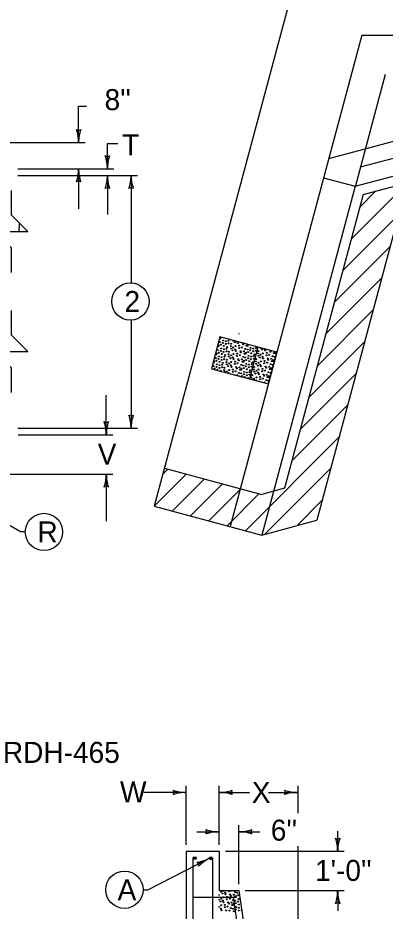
# Model space of a CAD drawing. Extents: x 1000 to 1036.3, y 1000 to 1022.
# Drawn here: x 1025.68 to 1029.18, y 1005.27 to 1013.77 of the extents above; entities that cross this region are included whole.
import ezdxf

# ---------------------------------------------------------------- set-up
doc = ezdxf.new("R2010")
doc.units = 0
doc.layers.add('Level 1', color=7, linetype='Continuous')

msp = doc.modelspace()

# ---------------------------------------------------------------- linework, layer by layer
at = {"layer": 'Level 1'}
for p, q in [((1028.3854, 1014.3558), (1026.9827, 1009.1212)), ((1028.9609, 1013.6058), (1027.7072, 1008.9272)), ((1033.0246, 1013.6036), (1028.6454, 1012.4286)), ((1028.9609, 1013.6058), (1033.0233, 1013.6058)), ((1028.8988, 1012.1666), (1032.879, 1013.2308)), ((1029.1839, 1013.2308), (1028.9002, 1012.1722)), ((1032.2384, 1013.2308), (1028.9472, 1012.3478)), ((1028.9752, 1012.09), (1032.8338, 1013.1217)), ((1026.2608, 1012.5833), (1026.2608, 1012.9291)), ((1026.2608, 1012.9291), (1026.3352, 1012.9291)), ((1024.4989, 1012.5833), (1026.3233, 1012.5833)), ((1026.5361, 1012.3333), (1026.5361, 1012.575)), ((1026.5361, 1012.575), (1026.6338, 1012.575)), ((1025.683, 1012.3333), (1026.5986, 1012.3333)), ((1026.2608, 1012.3333), (1026.2608, 1011.9527)), ((1028.7808, 1011.3647), (1029.6998, 1012.2837)), ((1025.683, 1012.2708), (1026.8243, 1012.2708)), ((1026.5361, 1012.2708), (1026.5361, 1011.8988)), ((1026.7618, 1012.2708), (1026.7618, 1011.2454)), ((1028.5969, 1012.2475), (1028.8988, 1012.1666)), ((1028.8618, 1011.6666), (1029.3982, 1012.2031)), ((1028.8991, 1012.1679), (1028.009, 1008.8462)), ((1028.9426, 1011.9685), (1029.0966, 1012.1225)), ((1028.9752, 1012.09), (1028.2258, 1009.2934)), ((1025.6958, 1011.7358), (1025.6987, 1011.8145)), ((1029.2814, 1011.7837), (1028.5322, 1008.9878)), ((1028.7, 1011.0629), (1029.2304, 1011.5933)), ((1028.6191, 1010.7611), (1029.1495, 1011.2915)), ((1028.5382, 1010.4592), (1029.0687, 1010.9897)), ((1026.7618, 1010.89), (1026.7618, 1009.8646)), ((1028.4573, 1010.1573), (1028.9878, 1010.6877)), ((1027.9707, 1010.6353), (1027.8899, 1010.3335)), ((1028.3764, 1009.8555), (1028.9068, 1010.3859)), ((1026.5252, 1009.802), (1026.5252, 1010.1777)), ((1028.2956, 1009.5537), (1028.826, 1010.0841)), ((1025.683, 1009.8646), (1026.8243, 1009.8646)), ((1025.6835, 1009.802), (1026.5877, 1009.802)), ((1027.8513, 1008.8885), (1028.7451, 1009.7822)), ((1025.7061, 1008.8765), (1024.6282, 1009.5032)), ((1027.0648, 1009.4277), (1027.1119, 1009.4749)), ((1027.0797, 1009.4835), (1028.0085, 1009.2346)), ((1028.0379, 1008.8541), (1028.6643, 1009.4804)), ((1024.8739, 1009.4271), (1026.5877, 1009.4271)), ((1026.5252, 1009.4271), (1026.5252, 1008.9798)), ((1026.984, 1009.126), (1027.2862, 1009.4282)), ((1027.1543, 1009.0752), (1027.4605, 1009.3815)), ((1027.3286, 1009.0286), (1027.6347, 1009.3347)), ((1027.5028, 1008.9819), (1027.809, 1009.2881)), ((1027.6771, 1008.9352), (1027.9832, 1009.2413)), ((1028.2258, 1009.2934), (1028.0085, 1009.2346)), ((1028.3408, 1008.9361), (1028.5833, 1009.1785)), ((1026.9827, 1009.1212), (1028.009, 1008.8462)), ((1028.009, 1008.8462), (1028.5322, 1008.9878)), ((1025.7529, 1008.8765), (1025.7061, 1008.8765)), ((1027.2881, 1005.8997), (1027.2881, 1006.46)), ((1027.6005, 1005.8997), (1027.6005, 1006.46)), ((1028.3505, 1006.46), (1028.3505, 1006.1996)), ((1027.2881, 1006.3975), (1026.8843, 1006.3975)), ((1027.6005, 1006.3975), (1027.8896, 1006.3975)), ((1028.0711, 1006.3975), (1028.3505, 1006.3975)), ((1027.788, 1005.5247), (1027.788, 1006.085)), ((1027.3869, 1006.0225), (1027.6005, 1006.0225)), ((1027.788, 1006.0225), (1027.9904, 1006.0225)), ((1028.7314, 1005.8372), (1028.7314, 1006.0287)), ((1027.2881, 1005.8372), (1027.6005, 1005.8372)), ((1027.2881, 1005.8372), (1027.2881, 1002.9935)), ((1027.6005, 1005.8372), (1027.6005, 1005.4622)), ((1027.663, 1005.8372), (1028.7939, 1005.8372)), ((1028.3505, 1005.8868), (1028.3505, 1003.056)), ((1026.9227, 1005.4707), (1027.5078, 1005.7703)), ((1027.3506, 1005.7747), (1027.3506, 1004.9841)), ((1027.538, 1005.7747), (1027.538, 1004.9698)), ((1026.8758, 1005.4707), (1026.9227, 1005.4707)), ((1027.3506, 1005.3997), (1027.7342, 1005.3997)), ((1027.6005, 1005.4622), (1027.788, 1005.4622)), ((1027.7342, 1005.3997), (1027.7874, 1005.05)), ((1027.788, 1005.4622), (1028.163, 1002.9935)), ((1027.8505, 1005.4622), (1028.7939, 1005.4622)), ((1028.7314, 1005.4622), (1028.7314, 1005.2691))]:
    msp.add_line(p, q, dxfattribs=at)
for points in [[(1025.6211, 1011.3452), (1025.6211, 1011.5796), (1025.4648, 1011.7358), (1025.7773, 1011.7358), (1025.6211, 1011.8921), (1025.6211, 1012.1264)], [(1025.6203, 1010.2039), (1025.6203, 1010.4382), (1025.4641, 1010.5945), (1025.7766, 1010.5945), (1025.6203, 1010.7507), (1025.6203, 1010.9852)]]:
    msp.add_lwpolyline(points, dxfattribs=at)
msp.add_lwpolyline([(1027.5276, 1010.4306), (1028.0709, 1010.285), (1028.1517, 1010.5868), (1027.6084, 1010.7324)], close=True, dxfattribs=at)
for centre, radius in [((1026.7552, 1011.0703), 0.1777), ((1027.6092, 1010.6831), 0.00452), ((1027.6121, 1010.7189), 0.00452), ((1027.637, 1010.6756), 0.00452), ((1027.6404, 1010.6988), 0.00452), ((1027.6644, 1010.6664), 0.00452), ((1027.6655, 1010.692), 0.00452), ((1027.6908, 1010.6718), 0.00452), ((1027.6917, 1010.6965), 0.00452), ((1027.7149, 1010.6682), 0.00452), ((1027.7493, 1010.6821), 0.00452), ((1027.7792, 1010.675), 0.00452), ((1027.8294, 1010.6616), 0.00452), ((1027.5748, 1010.5762), 0.00452), ((1027.5889, 1010.6071), 0.00452), ((1027.5917, 1010.6429), 0.00452), ((1027.5952, 1010.6522), 0.00452), ((1027.5968, 1010.5828), 0.00452), ((1027.6167, 1010.5996), 0.00452), ((1027.6171, 1010.6588), 0.00452), ((1027.62, 1010.6228), 0.00452), ((1027.644, 1010.5904), 0.00452), ((1027.6451, 1010.6161), 0.00452), ((1027.6458, 1010.6473), 0.00452), ((1027.6704, 1010.5958), 0.00452), ((1027.6713, 1010.6206), 0.00452), ((1027.6776, 1010.6369), 0.00452), ((1027.6945, 1010.5923), 0.00452), ((1027.7115, 1010.6451), 0.00452), ((1027.7152, 1010.6229), 0.00452), ((1027.729, 1010.6061), 0.00452), ((1027.7361, 1010.6327), 0.00452), ((1027.7534, 1010.6147), 0.00452), ((1027.7579, 1010.6461), 0.00452), ((1027.7588, 1010.5991), 0.00452), ((1027.7733, 1010.574), 0.00452), ((1027.7914, 1010.6275), 0.00452), ((1027.7936, 1010.65), 0.00452), ((1027.8035, 1010.5974), 0.00452), ((1027.809, 1010.5856), 0.00452), ((1027.8181, 1010.6338), 0.00452), ((1027.8366, 1010.5952), 0.00452), ((1027.8508, 1010.6193), 0.00452), ((1027.8559, 1010.5823), 0.00452), ((1027.8634, 1010.6486), 0.00452), ((1027.87, 1010.6132), 0.00452), ((1027.8728, 1010.649), 0.00452), ((1027.8779, 1010.589), 0.00452), ((1027.8978, 1010.6058), 0.00452), ((1027.9011, 1010.6289), 0.00452), ((1027.9066, 1010.5774), 0.00452), ((1027.9251, 1010.5965), 0.00452), ((1027.9262, 1010.6222), 0.00452), ((1027.9516, 1010.6019), 0.00452), ((1027.9524, 1010.6267), 0.00452), ((1027.9723, 1010.5752), 0.00452), ((1027.9756, 1010.5984), 0.00452), ((1028.0101, 1010.6122), 0.00452), ((1028.0187, 1010.5763), 0.00452), ((1028.0399, 1010.6052), 0.00452), ((1028.0544, 1010.5802), 0.00452), ((1028.0901, 1010.5917), 0.00452), ((1028.1242, 1010.5787), 0.00452), ((1028.1336, 1010.5791), 0.00452), ((1027.551, 1010.4909), 0.00452), ((1027.5545, 1010.5002), 0.00452), ((1027.5685, 1010.5311), 0.00452), ((1027.5714, 1010.5669), 0.00452), ((1027.5764, 1010.5069), 0.00452), ((1027.5963, 1010.5237), 0.00452), ((1027.5996, 1010.5468), 0.00452), ((1027.6051, 1010.4953), 0.00452), ((1027.6236, 1010.5144), 0.00452), ((1027.6247, 1010.5401), 0.00452), ((1027.6254, 1010.5713), 0.00452), ((1027.6501, 1010.5198), 0.00452), ((1027.6509, 1010.5446), 0.00452), ((1027.6572, 1010.5609), 0.00452), ((1027.6708, 1010.4931), 0.00452), ((1027.6741, 1010.5163), 0.00452), ((1027.6911, 1010.5691), 0.00452), ((1027.6948, 1010.547), 0.00452), ((1027.7086, 1010.5301), 0.00452), ((1027.7157, 1010.5568), 0.00452), ((1027.7172, 1010.4942), 0.00452), ((1027.733, 1010.5387), 0.00452), ((1027.7376, 1010.5701), 0.00452), ((1027.7384, 1010.5231), 0.00452), ((1027.7529, 1010.4981), 0.00452), ((1027.7711, 1010.5515), 0.00452), ((1027.7832, 1010.5214), 0.00452), ((1027.7887, 1010.5096), 0.00452), ((1027.7977, 1010.5579), 0.00452), ((1027.8163, 1010.5193), 0.00452), ((1027.8227, 1010.4966), 0.00452), ((1027.8304, 1010.5433), 0.00452), ((1027.8321, 1010.497), 0.00452), ((1027.8356, 1010.5064), 0.00452), ((1027.8431, 1010.5726), 0.00452), ((1027.8496, 1010.5372), 0.00452), ((1027.8525, 1010.573), 0.00452), ((1027.8575, 1010.513), 0.00452), ((1027.8774, 1010.5298), 0.00452), ((1027.8808, 1010.5529), 0.00452), ((1027.8862, 1010.5015), 0.00452), ((1027.9048, 1010.5205), 0.00452), ((1027.9059, 1010.5462), 0.00452), ((1027.918, 1010.491), 0.00452), ((1027.9312, 1010.5259), 0.00452), ((1027.9321, 1010.5507), 0.00452), ((1027.9384, 1010.567), 0.00452), ((1027.9519, 1010.4992), 0.00452), ((1027.9553, 1010.5224), 0.00452), ((1027.976, 1010.5531), 0.00452), ((1027.9897, 1010.5362), 0.00452), ((1027.9969, 1010.5629), 0.00452), ((1027.9983, 1010.5003), 0.00452), ((1028.0141, 1010.5448), 0.00452), ((1028.0195, 1010.5292), 0.00452), ((1028.034, 1010.5042), 0.00452), ((1028.0522, 1010.5577), 0.00452), ((1028.0643, 1010.5275), 0.00452), ((1028.0698, 1010.5157), 0.00452), ((1028.0789, 1010.564), 0.00452), ((1028.0974, 1010.5254), 0.00452), ((1028.1038, 1010.5028), 0.00452), ((1028.1115, 1010.5494), 0.00452), ((1028.1132, 1010.5031), 0.00452), ((1028.1167, 1010.5125), 0.00452), ((1028.1308, 1010.5433), 0.00452), ((1027.5482, 1010.4551), 0.00452), ((1027.5561, 1010.4309), 0.00452), ((1027.576, 1010.4477), 0.00452), ((1027.5793, 1010.4708), 0.00452), ((1027.6033, 1010.4384), 0.00452), ((1027.6044, 1010.4641), 0.00452), ((1027.6297, 1010.4438), 0.00452), ((1027.6306, 1010.4686), 0.00452), ((1027.6369, 1010.4849), 0.00452), ((1027.6504, 1010.4171), 0.00452), ((1027.6538, 1010.4403), 0.00452), ((1027.6745, 1010.471), 0.00452), ((1027.675, 1010.4048), 0.00452), ((1027.6883, 1010.4541), 0.00452), ((1027.6954, 1010.4808), 0.00452), ((1027.6969, 1010.4182), 0.00452), ((1027.7126, 1010.4627), 0.00452), ((1027.7181, 1010.4471), 0.00452), ((1027.7325, 1010.4221), 0.00452), ((1027.7507, 1010.4756), 0.00452), ((1027.757, 1010.4059), 0.00452), ((1027.7628, 1010.4454), 0.00452), ((1027.7683, 1010.4336), 0.00452), ((1027.7774, 1010.4819), 0.00452), ((1027.7959, 1010.4433), 0.00452), ((1027.8024, 1010.4207), 0.00452), ((1027.81, 1010.4673), 0.00452), ((1027.8118, 1010.421), 0.00452), ((1027.8152, 1010.4304), 0.00452), ((1027.8293, 1010.4612), 0.00452), ((1027.8372, 1010.437), 0.00452), ((1027.8571, 1010.4538), 0.00452), ((1027.8604, 1010.4769), 0.00452), ((1027.8658, 1010.4255), 0.00452), ((1027.8844, 1010.4445), 0.00452), ((1027.8855, 1010.4702), 0.00452), ((1027.8976, 1010.415), 0.00452), ((1027.9108, 1010.45), 0.00452), ((1027.9117, 1010.4747), 0.00452), ((1027.9315, 1010.4232), 0.00452), ((1027.9349, 1010.4464), 0.00452), ((1027.9556, 1010.4771), 0.00452), ((1027.9561, 1010.4109), 0.00452), ((1027.9694, 1010.4602), 0.00452), ((1027.9765, 1010.4869), 0.00452), ((1027.978, 1010.4243), 0.00452), ((1027.9938, 1010.4688), 0.00452), ((1027.9992, 1010.4532), 0.00452), ((1028.0115, 1010.4057), 0.00452), ((1028.0137, 1010.4282), 0.00452), ((1028.0318, 1010.4817), 0.00452), ((1028.0381, 1010.412), 0.00452), ((1028.0439, 1010.4515), 0.00452), ((1028.0494, 1010.4397), 0.00452), ((1028.0585, 1010.488), 0.00452), ((1028.077, 1010.4494), 0.00452), ((1028.0835, 1010.4268), 0.00452), ((1028.0912, 1010.4735), 0.00452), ((1028.0929, 1010.4271), 0.00452), ((1028.0963, 1010.4365), 0.00452), ((1028.1104, 1010.4674), 0.00452), ((1027.7304, 1010.3996), 0.00452), ((1027.7897, 1010.3914), 0.00452), ((1027.8089, 1010.3853), 0.00452), ((1027.8168, 1010.361), 0.00452), ((1027.8367, 1010.3778), 0.00452), ((1027.84, 1010.4009), 0.00452), ((1027.864, 1010.3685), 0.00452), ((1027.8651, 1010.3942), 0.00452), ((1027.8905, 1010.374), 0.00452), ((1027.8913, 1010.3987), 0.00452), ((1027.9112, 1010.3472), 0.00452), ((1027.9145, 1010.3704), 0.00452), ((1027.9352, 1010.4011), 0.00452), ((1027.9358, 1010.3349), 0.00452), ((1027.949, 1010.3843), 0.00452), ((1027.9576, 1010.3483), 0.00452), ((1027.9734, 1010.3928), 0.00452), ((1027.9788, 1010.3772), 0.00452), ((1027.9911, 1010.3297), 0.00452), ((1027.9933, 1010.3522), 0.00452), ((1028.0178, 1010.336), 0.00452), ((1028.0236, 1010.3755), 0.00452), ((1028.0291, 1010.3638), 0.00452), ((1028.0504, 1010.3215), 0.00452), ((1028.0567, 1010.3734), 0.00452), ((1028.0631, 1010.3508), 0.00452), ((1028.0708, 1010.3975), 0.00452), ((1028.0725, 1010.3512), 0.00452), ((1028.076, 1010.3605), 0.00452), ((1028.09, 1010.3914), 0.00452), ((1028.0697, 1010.3154), 0.00452), ((1025.9306, 1008.8765), 0.1777), ((1027.3686, 1005.7717), 0.0137), ((1027.3686, 1005.7717), 0.00782), ((1027.5215, 1005.7703), 0.0137), ((1027.5215, 1005.7703), 0.00782), ((1026.6981, 1005.4708), 0.1777), ((1027.6192, 1005.4517), 0.00452), ((1027.633, 1005.4348), 0.00452), ((1027.6416, 1005.3988), 0.00452), ((1027.6573, 1005.4434), 0.00452), ((1027.6628, 1005.4278), 0.00452), ((1027.6773, 1005.4027), 0.00452), ((1027.6954, 1005.4562), 0.00452), ((1027.7075, 1005.4261), 0.00452), ((1027.713, 1005.4143), 0.00452), ((1027.7406, 1005.4239), 0.00452), ((1027.7471, 1005.4013), 0.00452), ((1027.7547, 1005.448), 0.00452), ((1027.7565, 1005.4017), 0.00452), ((1027.7599, 1005.411), 0.00452), ((1027.774, 1005.4419), 0.00452), ((1027.7819, 1005.4177), 0.00452), ((1027.6126, 1005.3588), 0.00452), ((1027.6197, 1005.3855), 0.00452), ((1027.6212, 1005.3229), 0.00452), ((1027.637, 1005.3674), 0.00452), ((1027.6424, 1005.3518), 0.00452), ((1027.6547, 1005.3043), 0.00452), ((1027.6569, 1005.3268), 0.00452), ((1027.6751, 1005.3803), 0.00452), ((1027.6814, 1005.3106), 0.00452), ((1027.6872, 1005.3501), 0.00452), ((1027.6927, 1005.3383), 0.00452), ((1027.7017, 1005.3866), 0.00452), ((1027.7203, 1005.348), 0.00452), ((1027.7267, 1005.3254), 0.00452), ((1027.7344, 1005.372), 0.00452), ((1027.7361, 1005.3257), 0.00452), ((1027.7396, 1005.3351), 0.00452), ((1027.7536, 1005.3659), 0.00452), ((1027.7615, 1005.3417), 0.00452), ((1027.7644, 1005.3056), 0.00452), ((1027.7814, 1005.3585), 0.00452), ((1027.7848, 1005.3816), 0.00452), ((1027.7902, 1005.3302), 0.00452), ((1027.6166, 1005.2914), 0.00452), ((1027.6221, 1005.2758), 0.00452), ((1027.6668, 1005.2741), 0.00452), ((1027.6999, 1005.272), 0.00452), ((1027.714, 1005.2961), 0.00452), ((1027.7333, 1005.2899), 0.00452), ((1027.7412, 1005.2657), 0.00452), ((1027.7611, 1005.2825), 0.00452), ((1027.7884, 1005.2732), 0.00452), ((1027.7895, 1005.2989), 0.00452)]:
    msp.add_circle(centre, radius, dxfattribs=at)
for centre, radius, start, end in [((1026.2609, 1012.7319), 0.0313, 228.7746, 310.89129), ((1025.8699, 1012.5833), 0.3909, 0, 18.66878), ((1026.6518, 1012.5833), 0.3909, 161.34716, 179.99389), ((1025.8699, 1012.5833), 0.3909, 359.98778, 0), ((1026.5361, 1012.4819), 0.0313, 228.7746, 310.89129), ((1026.1451, 1012.3333), 0.3909, 0, 18.66878), ((1026.927, 1012.3333), 0.3909, 161.34716, 179.99389), ((1025.8699, 1012.3333), 0.3909, 341.34716, 359.99389), ((1026.6518, 1012.3333), 0.3909, 180, 198.66878), ((1026.6518, 1012.3333), 0.3909, 179.98778, 180), ((1026.1451, 1012.3333), 0.3909, 359.98778, 0), ((1026.2608, 1012.1846), 0.0313, 48.7746, 130.89129), ((1026.1451, 1012.2708), 0.3909, 341.34716, 359.99389), ((1026.927, 1012.2708), 0.3909, 180, 198.66878), ((1026.927, 1012.2708), 0.3909, 179.98778, 180), ((1026.3709, 1012.2708), 0.3909, 341.34716, 359.99389), ((1027.1528, 1012.2708), 0.3909, 180, 198.66878), ((1027.1528, 1012.2708), 0.3909, 179.98778, 180), ((1026.536, 1012.1221), 0.0313, 48.7746, 130.89129), ((1026.7618, 1012.1221), 0.0313, 48.7746, 130.89129), ((1027.7877, 1010.7536), 0.00903, 38.48629, 111.51595), ((1027.6027, 1010.7185), 0.00452, 280.50205, 49.51306), ((1027.6155, 1010.7282), 0.00452, 135.36075, 14.63972), ((1027.698, 1010.7128), 0.00452, 235.83195, 274.16852), ((1027.7356, 1010.6989), 0.00452, 172.09172, 337.90875), ((1027.7737, 1010.6906), 0.00452, 197.58625, 312.41422), ((1027.8239, 1010.6734), 0.00452, 148.58772, 1.41275), ((1027.8325, 1010.6748), 0.00377, 203.66525, 306.33522), ((1027.5823, 1010.6425), 0.00452, 280.64796, 49.36716), ((1027.8763, 1010.6583), 0.00452, 135.34455, 14.65592), ((1027.9587, 1010.643), 0.00452, 235.78911, 274.21136), ((1027.9963, 1010.6291), 0.00452, 172.07753, 337.92294), ((1028.0345, 1010.6208), 0.00452, 197.56954, 312.43093), ((1028.0847, 1010.6035), 0.00452, 148.57304, 1.42743), ((1028.1371, 1010.5885), 0.00452, 135.32834, 14.67213), ((1027.5416, 1010.4905), 0.00452, 280.94031, 49.07481), ((1027.562, 1010.5665), 0.00452, 280.79404, 49.22107), ((1027.5341, 1010.4243), 0.00452, 63.7983, 86.20217), ((1027.5847, 1010.4194), 0.00452, 284.15256, 225.84791), ((1027.6165, 1010.4089), 0.00452, 317.7324, 192.26807), ((1027.6541, 1010.395), 0.00452, 6.28194, 143.71853), ((1027.6923, 1010.3867), 0.00452, 342.01048, 167.99), ((1027.7425, 1010.3694), 0.00452, 35.2607, 114.73977), ((1027.7755, 1010.3673), 0.00452, 302.91873, 207.08174), ((1027.7949, 1010.3544), 0.00452, 63.87102, 86.12945), ((1027.8455, 1010.3495), 0.00452, 284.18146, 225.81902), ((1027.8773, 1010.339), 0.00452, 317.74824, 192.25223), ((1027.9149, 1010.3251), 0.00452, 6.29705, 143.70342), ((1027.953, 1010.3168), 0.00452, 342.02458, 167.97589), ((1028.0032, 1010.2995), 0.00452, 35.28274, 114.71773), ((1028.0363, 1010.2974), 0.00452, 302.93771, 207.06277), ((1028.0556, 1010.2845), 0.00452, 63.94421, 86.05626), ((1026.7619, 1010.0132), 0.0313, 228.7746, 310.89129), ((1026.3709, 1009.8646), 0.3909, 0, 18.66878), ((1027.1528, 1009.8646), 0.3909, 161.34716, 179.99389), ((1026.5253, 1009.9507), 0.0313, 228.7746, 310.89129), ((1026.1343, 1009.802), 0.3909, 0, 18.66878), ((1026.9162, 1009.802), 0.3909, 161.34716, 179.99389), ((1026.3709, 1009.8646), 0.3909, 359.98778, 0), ((1026.1343, 1009.802), 0.3909, 359.98778, 0), ((1026.1343, 1009.4271), 0.3909, 341.34716, 359.99389), ((1026.9162, 1009.4271), 0.3909, 179.98778, 180), ((1026.9162, 1009.4271), 0.3909, 180, 198.66878), ((1026.5252, 1009.2784), 0.0313, 48.7746, 130.89129), ((1027.1394, 1006.3975), 0.0313, 318.7746, 40.89129), ((1027.2881, 1006.7884), 0.3909, 251.34716, 269.99389), ((1027.6005, 1006.7884), 0.3909, 270, 288.66878), ((1027.7492, 1006.3975), 0.0313, 138.7746, 220.89129), ((1028.2018, 1006.3975), 0.0313, 318.7746, 40.89129), ((1028.3505, 1006.7884), 0.3909, 251.34716, 269.99389), ((1027.2881, 1006.0066), 0.3909, 90, 108.66878), ((1027.2881, 1006.0066), 0.3909, 89.98778, 90), ((1027.6005, 1006.7884), 0.3909, 269.98778, 270), ((1027.6005, 1006.0066), 0.3909, 71.34716, 89.99389), ((1028.3505, 1006.0066), 0.3909, 90, 108.66878), ((1028.3505, 1006.0066), 0.3909, 89.98778, 90), ((1027.4518, 1006.0225), 0.0313, 318.7746, 40.89129), ((1027.6005, 1005.6316), 0.3909, 90, 108.66878), ((1027.6005, 1006.4134), 0.3909, 251.34716, 269.99389), ((1027.6005, 1005.6316), 0.3909, 89.98778, 90), ((1027.788, 1006.4134), 0.3909, 269.98778, 270), ((1027.788, 1006.4134), 0.3909, 270, 288.66878), ((1027.788, 1005.6316), 0.3909, 71.34716, 89.99389), ((1027.9367, 1006.0225), 0.0313, 138.7746, 220.89129), ((1028.7315, 1005.9858), 0.0313, 228.7746, 310.89129), ((1028.3405, 1005.8372), 0.3909, 0, 18.66878), ((1029.1224, 1005.8372), 0.3909, 161.34716, 179.99389), ((1028.3405, 1005.8372), 0.3909, 359.98778, 0), ((1027.33, 1006.1185), 0.3909, 278.40716, 297.05389), ((1027.3754, 1005.7028), 0.0313, 345.8346, 67.95129), ((1027.6857, 1005.4222), 0.3909, 117.06, 135.72878), ((1027.6857, 1005.4222), 0.3909, 117.04778, 117.06), ((1027.5985, 1005.421), 0.00452, 296.38646, 63.64038), ((1027.6401, 1005.4614), 0.00452, 170.81371, 9.18629), ((1027.7221, 1005.4626), 0.00452, 184.90183, 355.09817), ((1028.3405, 1005.4622), 0.3909, 341.34716, 359.99389), ((1029.1224, 1005.4622), 0.3909, 179.98778, 180), ((1029.1224, 1005.4622), 0.3909, 180, 198.66878), ((1027.5988, 1005.3757), 0.00452, 291.95043, 68.07641), ((1027.5994, 1005.3095), 0.00452, 284.74642, 75.28042), ((1027.8088, 1005.3492), 0.00452, 150.84202, 226.43282), ((1028.7314, 1005.3135), 0.0313, 48.7746, 130.89129), ((1027.8148, 1005.2787), 0.00452, 85.5, 291.77484), ((1027.8157, 1005.3034), 0.00452, 150.07205, 227.20279)]:
    msp.add_arc(centre, radius, start, end, dxfattribs=at)

# ---------------------------------------------------------------- texts
for s, p in [("8''", (1026.5087, 1012.8918)), ('T', (1026.6758, 1012.462)), ('2', (1026.6985, 1010.9702)), ('V', (1026.4436, 1009.5177)), ('R', (1025.8683, 1008.7765)), ('RDH-465', (1025.5392, 1006.6783)), ('W', (1026.656, 1006.3014)), ('X', (1027.9125, 1006.2975)), ("6''", (1028.0936, 1005.9381)), ("1'-0''", (1028.5158, 1005.5547)), ('A', (1026.6328, 1005.3707))]:
    msp.add_text(s, height=0.2, dxfattribs=at).set_placement(p)

doc.saveas('drawing.dxf')
